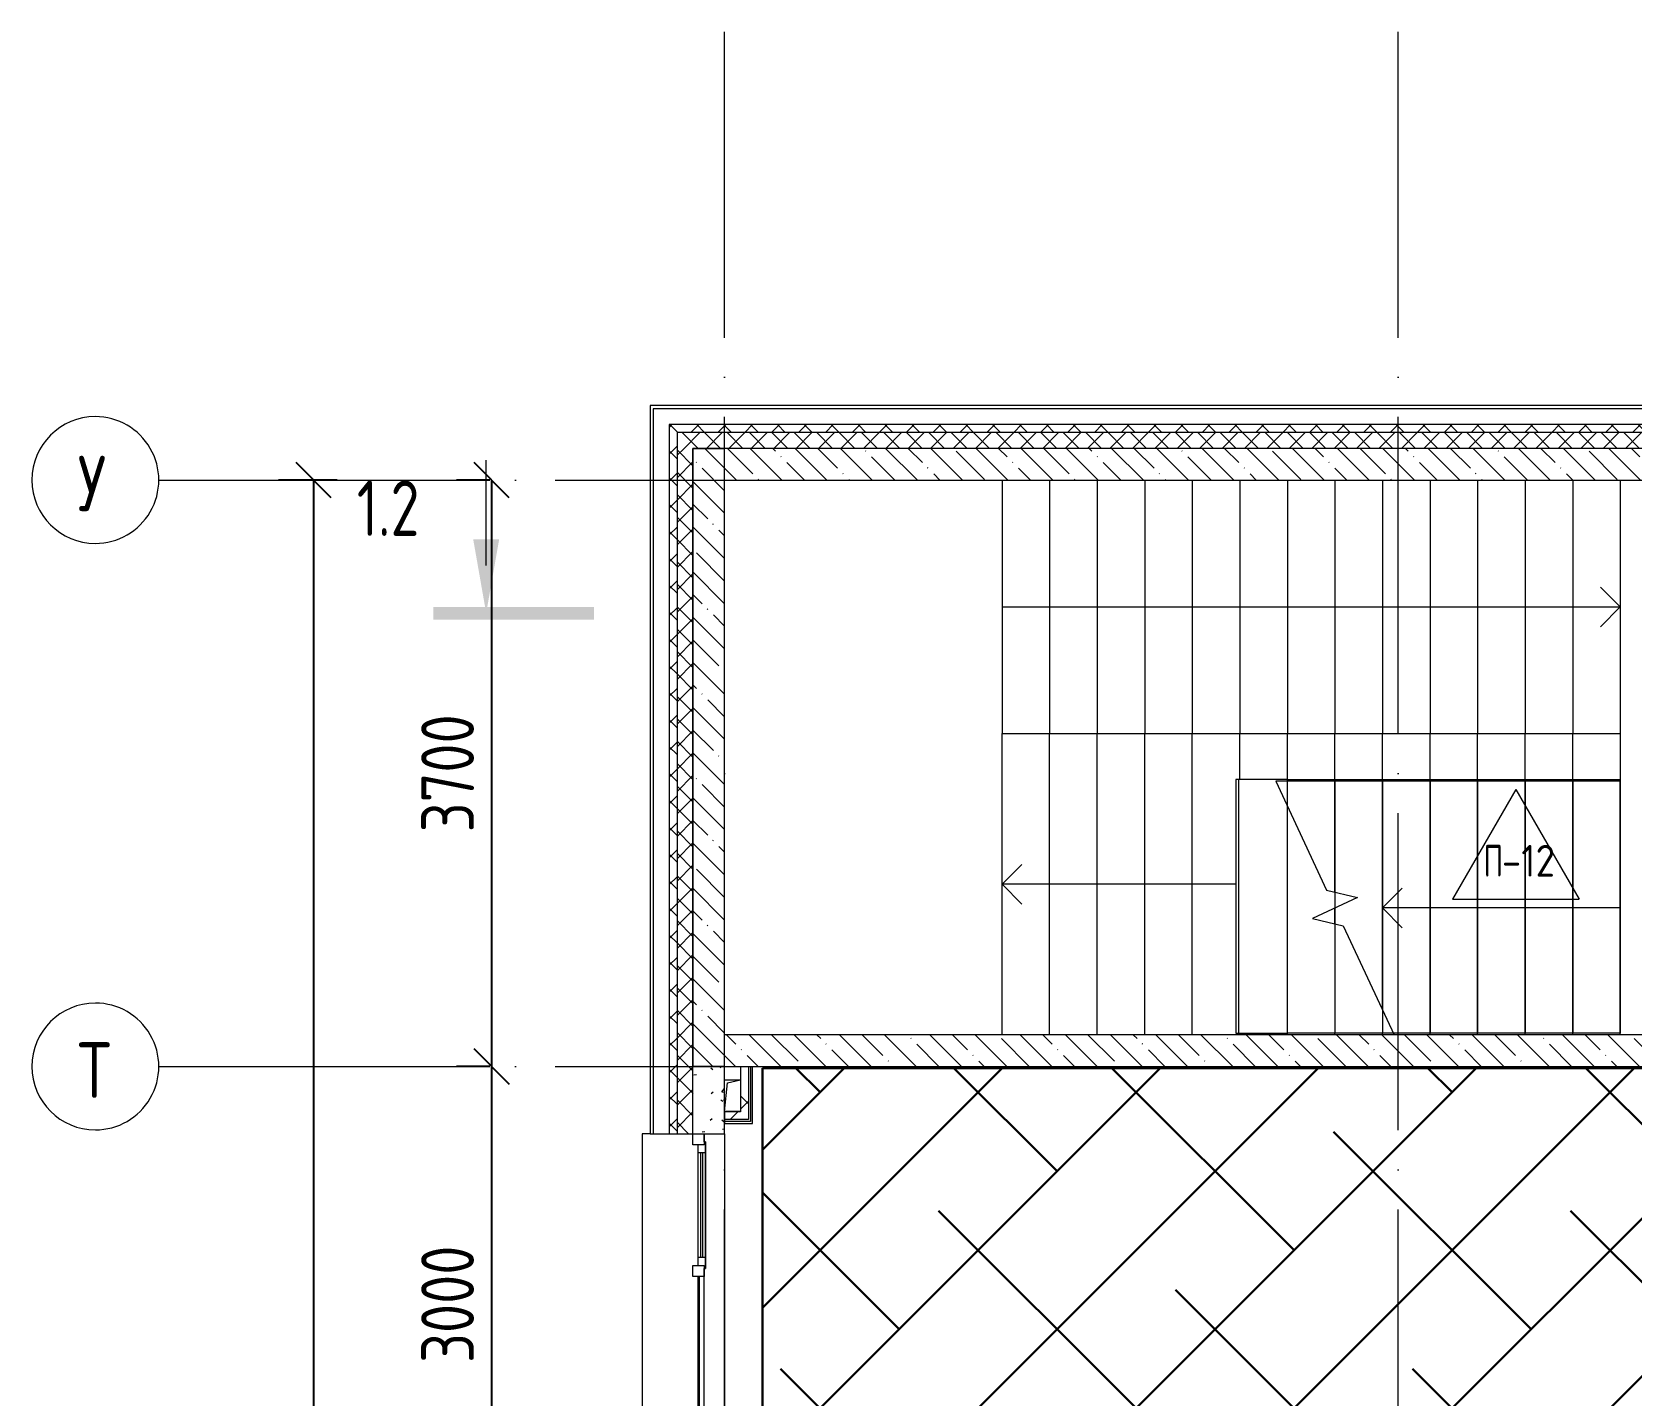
# Model space of a CAD drawing. Header units: millimetres. Extents: x -68946 to 690821, y -552984 to 293768.
# Drawn here: x -4971 to 5123, y -69692 to -61093 of the extents above; entities that cross this region are included whole.
import ezdxf

# ---------------------------------------------------------------- set-up
doc = ezdxf.new("R2010")
doc.units = ezdxf.units.MM
doc.linetypes.add('ADSK_Линия сетки', pattern=[2500, 2000, -250, 0, -250])
doc.linetypes.add('ADSK_Скрыто', pattern=[600, 300, -300])
doc.layers.get('Defpoints').update_dxf_attribs({"color": 250})
for name, color, linetype, lineweight in [('1.1) Стяжка 5 вып.', 30, 'Continuous', 30), ('1.3) Звуко-изол           5 вып.', 90, 'Continuous', 30), ('A-____-____-DIMS', 250, 'Continuous', 9), ('A-DETL-GENF-OTLN', 250, 'Continuous', 5), ('A-FLOR-____-OTLN', 250, 'Continuous', 9), ('A-GLAZ-____-MCUT', 250, 'Continuous', 9), ('A-GLAZ-____-OTLN', 250, 'Continuous', 5), ('A-ROOF-___-IDEN', 250, 'Continuous', 9), ('A-ROOF-____-MCUT', 250, 'Continuous', 9), ('A-ROOF-____-OTLN', 250, 'Continuous', 5), ('A-ROOF-FNSH-MCUT', 250, 'Continuous', 9), ('A-WALL-____-MCUT', 250, 'Continuous', 13), ('A-WALL-____-PATT', 250, 'Continuous', 13), ('A-WALL-FNSH-MCUT', 250, 'Continuous', 13), ('G-____-____-SYMB', 250, 'ADSK_Скрыто', 9), ('I-WALL-____-OTLN', 250, 'Continuous', 9), ('S-GRID-____-IDEN', 250, 'Continuous', 9), ('S-GRID-____-OTLN', 250, 'Continuous', 9), ('S-STRS-____-MBND', 250, 'Continuous', 5), ('S-STRS-____-OTLN', 250, 'Continuous', 5)]:
    doc.layers.add(name, color=color, linetype=linetype, lineweight=lineweight)
doc.styles.add('GOST Common', font='', dxfattribs={"width": 0.9, "height": 350})
doc.styles.add('GOST Common_2', font='', dxfattribs={"width": 0.8, "height": 350})
doc.styles.add('ISOCPEUR_1', font='isocpeur.ttf', dxfattribs={"width": 0.9, "height": 250})
doc.styles.get("Standard").update_dxf_attribs({"font": 'ГОСТ тип А.ttf'})
doc.styles.get('GOST Common').set_extended_font_data('GOST Common')
doc.styles.get('GOST Common_2').set_extended_font_data('GOST Common')
doc.dimstyles.new('А3', dxfattribs={"dimtxt": 333, "dimasz": 222, "dimexe": 222, "dimexo": 111, "dimgap": 111, "dimtad": 1, "dimtoh": 1, "dimdec": 0, "dimrnd": 0.0015, "dimzin": 0, "dimdsep": 46, "dimtxsty": 'Standard', "dimblk": 'OBLIQUE', "dimcen": 0, "dimclrd": 7, "dimclre": 7, "dimclrt": 7, "dimadec": 0, "dimazin": 0, "dimtfac": 1, "dimtdec": 0, "dimtofl": 0, "dimtmove": 0, "dimatfit": 3, "dimfxl": 1, "dimtolj": 1, "dimtzin": 0, "dimarcsym": 0})
pattern_1 = [(135, (-601.29, -122294.79), (-84.85281, -84.85281), []), (225, (-601.29, -122294.79), (84.85281, -84.85281), [])]
pattern_2 = [(45, (-601.29, -122294.79), (-70.71068, 70.71068), []), (135, (-601.29, -122294.79), (-70.71068, -70.71068), [])]
pattern_3 = [(135, (-601.3, -122294.79), (-142.5612, -142.5612), []), (135, (-458.73, -122294.79), (-142.5612, -142.5612), [252.016, -50.403, 3.353, -47.05])]
pattern_4 = [(45, (-601.3, -122294.79), (-141.42136, 141.42136), []), (135, (-601.3, -122294.79), (-141.42136, -141.42136), [])]

# ---------------------------------------------------------------- blocks, each defined once
blk = doc.blocks.new('Окно_СКБ_2Ст1 - Окно_СКБ_2Ст_2400_ОК16-29018854-АР1_Маркировочный план 2 этажа С1')
at = {"layer": 'A-GLAZ-____-MCUT'}
for p, q in [((-1200, -195), (-1200, -125)), ((-1200, -125), (-1130, -125)), ((-1130, -195), (-1200, -195)), ((-1130, -125), (-1130, -195)), ((300, -195), (300, -125)), ((300, -125), (370, -125)), ((370, -195), (300, -195)), ((370, -195), (350, -195)), ((350, -195), (350, -205)), ((370, -125), (370, -195)), ((1130, -155), (370, -155)), ((370, -155), (370, -195)), ((420, -205), (420, -155)), ((1080, -205), (1080, -155)), ((1130, -195), (1130, -125)), ((1130, -125), (1200, -125)), ((1130, -195), (1130, -155)), ((1200, -195), (1130, -195)), ((1150, -195), (1130, -195)), ((1150, -205), (1150, -195)), ((1200, -125), (1200, -195)), ((350, -205), (1150, -205)), ((1150, -205), (350, -205))]:
    blk.add_line(p, q, dxfattribs=at)
at = {"layer": 'A-GLAZ-____-MCUT', "lineweight": 5}
for p, q in [((300, -155), (-1130, -155)), ((300, -165), (-1130, -165)), ((420, -175), (1080, -175)), ((1080, -185), (420, -185))]:
    blk.add_line(p, q, dxfattribs=at)
at = {"layer": 'A-GLAZ-____-OTLN'}
for p, q in [((-1200, -195), (350, -195)), ((1150, -195), (1200, -195))]:
    blk.add_line(p, q, dxfattribs=at)
blk = doc.blocks.new('WNW_Отлив1 - Отлив_металлический 2-28599108-АР1_Маркировочный план 2 этажа С1')
at = {"layer": 'A-GLAZ-____-OTLN'}
for p, q in [((1200, 320), (-1200, 320)), ((-1200, 320), (-1200, 270)), ((1200, 270), (1200, 320))]:
    blk.add_line(p, q, dxfattribs=at)
blk = doc.blocks.new('_Wn_-As_OpeningMEP_floor__Rectangular - _Wn_-As_OpeningMEP_floor__Rectangular-V47-АР1_Маркировочный план 2 этажа С1')
at = {"layer": 'A-DETL-GENF-OTLN'}
for p, q in [((-50, -50), (-32, 132)), ((-32, 132), (50, 150))]:
    blk.add_line(p, q, dxfattribs=at)
blk = doc.blocks.new('Ось сетки - Круг_Ø8 мм-39983606-АР1_Маркировочный план 2 этажа С1')
at = {"layer": 'S-GRID-____-IDEN'}
for start, end in [(360, 180), (180, 360)]:
    blk.add_arc((0, 0), 4, start, end, dxfattribs=at)
blk = doc.blocks.new('_Oblique')
at = {"color": 0, "linetype": 'ByBlock', "lineweight": -2}
blk.add_line((-0.5, -0.5), (0.5, 0.5), dxfattribs=at)
blk = doc.blocks.new('*D2830')
at = {"layer": 'A-____-____-DIMS', "color": 7, "lineweight": -2, "transparency": 16777216}
for p, q in [((-2082, -63920), (-2293, -63920)), ((-2071, -63920), (-2071, -67620)), ((-2082, -67620), (-2293, -67620))]:
    blk.add_line(p, q, dxfattribs=at)
at = {"layer": 'Defpoints', "color": 0, "lineweight": 30, "transparency": 16777216}
for p in [(-1971, -63920), (-2071, -67620), (-1971, -67620)]:
    blk.add_point(p, dxfattribs=at)
at = {"layer": 'A-____-____-DIMS', "color": 7, "lineweight": -2, "transparency": 16777216, "xscale": 222, "yscale": 222, "zscale": 222}
for p, rotation in [((-2071, -63920), 90), ((-2071, -67620), 270)]:
    blk.add_blockref('_Oblique', p, dxfattribs=dict(at, rotation=rotation))
at = {"layer": 'A-____-____-DIMS', "color": 7, "transparency": 16777216, "insert": (-2349, -65770), "char_height": 333, "width": 2.48, "attachment_point": 5, "rotation": 90}
blk.add_mtext('\\A1;3700', dxfattribs=at)
blk = doc.blocks.new('*D2831')
at = {"layer": 'A-____-____-DIMS', "color": 7, "lineweight": -2, "transparency": 16777216}
for p, q in [((-2082, -67620), (-2293, -67620)), ((-2071, -67620), (-2071, -70620)), ((-2082, -70620), (-2293, -70620))]:
    blk.add_line(p, q, dxfattribs=at)
at = {"layer": 'Defpoints', "color": 0, "lineweight": 30, "transparency": 16777216}
for p in [(-1971, -67620), (-2071, -70620), (-1971, -70620)]:
    blk.add_point(p, dxfattribs=at)
at = {"layer": 'A-____-____-DIMS', "color": 7, "lineweight": -2, "transparency": 16777216, "xscale": 222, "yscale": 222, "zscale": 222}
for p, rotation in [((-2071, -67620), 90), ((-2071, -70620), 270)]:
    blk.add_blockref('_Oblique', p, dxfattribs=dict(at, rotation=rotation))
at = {"layer": 'A-____-____-DIMS', "color": 7, "transparency": 16777216, "insert": (-2349, -69120), "char_height": 333, "width": 2.48, "attachment_point": 5, "rotation": 90}
blk.add_mtext('\\A1;3000', dxfattribs=at)
blk = doc.blocks.new('*D2835')
at = {"layer": 'A-____-____-DIMS', "color": 7, "lineweight": -2, "transparency": 16777216}
for p, q in [((-3045, -63920), (-3416, -63920)), ((-3194, -63920), (-3194, -71203)), ((-3194, -78770), (-3194, -72490)), ((-3045, -78770), (-3416, -78770))]:
    blk.add_line(p, q, dxfattribs=at)
at = {"layer": 'Defpoints', "color": 0, "lineweight": 30, "transparency": 16777216}
for p in [(-2934, -63920), (-3194, -78770), (-2934, -78770)]:
    blk.add_point(p, dxfattribs=at)
at = {"layer": 'A-____-____-DIMS', "color": 7, "lineweight": -2, "transparency": 16777216, "xscale": 222, "yscale": 222, "zscale": 222}
for p, rotation in [((-3194, -63920), 90), ((-3194, -78770), 270)]:
    blk.add_blockref('_Oblique', p, dxfattribs=dict(at, rotation=rotation))
at = {"layer": 'A-____-____-DIMS', "color": 7, "transparency": 16777216, "insert": (-3416, -72379), "char_height": 333, "width": 3, "attachment_point": 1, "rotation": 90, "line_spacing_factor": 1.022761}
blk.add_mtext('\\A1;14850', dxfattribs=at)
blk = doc.blocks.new('Разрез - Номер вида сзади_3_5 мм-32550532-АР1_Маркировочный план 2 этажа С1')
at = {"layer": 'G-____-____-SYMB', "linetype": 'Continuous'}
for points in [[(9.8, 0.4), (9.8, -0.39), (-0.33, -0.39), (-0.33, 0.4)], [(2.18, -4.67), (3, 0), (3.82, -4.67)]]:
    blk.add_hatch(color=256, dxfattribs=at).paths.add_polyline_path(points)
at = {"layer": 'G-____-____-SYMB', "linetype": 'Continuous', "lineweight": 20}
blk.add_line((3, -3), (3, -9.66), dxfattribs=at)
blk = doc.blocks.new('ADSK_Марка_отделка-ступеней - Типоразмер_ADSK_Марка-39154903-АР1_Маркировочный план 2 этажа С1')
at = {"layer": 'A-ROOF-___-IDEN'}
for p, q in [((0, 6.22), (-4, -0.71)), ((0, 6.22), (4, -0.71)), ((-4, -0.71), (4, -0.71))]:
    blk.add_line(p, q, dxfattribs=at)

msp = doc.modelspace()

# ---------------------------------------------------------------- hatches: boundary and pattern name
at = {"layer": '1.1) Стяжка 5 вып.', "lineweight": 30, "true_color": 0xf26722}
h = msp.add_hatch(dxfattribs=at)
h.set_pattern_fill('ANSI32', color=30, scale=222)
h.paths.add_polyline_path([(68448.7078, -67629.7872), (49458.6859, -67629.7872), (49458.6859, -67829.7878), (49038.7078, -67829.7878), (49038.7078, -67629.7872), (45158.7078, -67629.7872), (45158.7078, -67829.7878), (44738.7078, -67829.7878), (44738.7078, -67629.7872), (40658.7078, -67629.7872), (40658.7078, -67829.7878), (40238.7078, -67829.7878), (40238.7078, -67629.7872), (35758.6859, -67629.7872), (35758.6859, -67829.7878), (35336.9036, -67829.7878), (35336.9036, -67629.7872), (32053.7078, -67629.7872), (-363.3141, -67629.7872), (-363.3141, -70919.7878), (68448.7078, -70919.7878)])
at = {"layer": '1.3) Звуко-изол           5 вып.', "lineweight": 30}
h = msp.add_hatch(dxfattribs=at)
h.set_pattern_fill('ANSI38', color=256, scale=222)
h.paths.add_polyline_path([(68448.7078, -67629.7872), (49458.6859, -67629.7872), (49458.6859, -67829.7878), (49038.7078, -67829.7878), (49038.7078, -67629.7872), (45158.7078, -67629.7872), (45158.7078, -67829.7878), (44738.7078, -67829.7878), (44738.7078, -67629.7872), (40658.7078, -67629.7872), (40658.7078, -67829.7878), (40238.7078, -67829.7878), (40238.7078, -67629.7872), (35758.6859, -67629.7872), (35758.6859, -67829.7878), (35336.9036, -67829.7878), (35336.9036, -67629.7872), (32053.7078, -67629.7872), (-363.3141, -67629.7872), (-363.3141, -70919.7878), (68448.7078, -70919.7878)])
at = {"layer": 'A-WALL-____-PATT', "lineweight": 15, "true_color": 0x000000}
h = msp.add_hatch(dxfattribs=at)
h.set_pattern_fill('FP_16', color=18, style=0, pattern_type=2)
h.set_pattern_definition(pattern_1)
h.paths.add_polyline_path([(68658.7078, -63619.7883), (68658.7078, -63569.7883), (62418.9373, -63569.7883), (62418.9373, -63619.7883), (67832.2751, -63619.7883)])
h.paths.add_polyline_path([(60985.6868, -63619.7883), (61218.9373, -63619.7883), (61218.9373, -63569.7883), (60568.7078, -63569.7883), (60568.7078, -63619.7883)])
h.paths.add_polyline_path([(59668.7078, -63619.7883), (59668.7078, -63569.7883), (52248.9368, -63569.7883), (52248.9368, -63619.7883), (58703.4907, -63619.7883)])
h.paths.add_polyline_path([(49448.9368, -63619.7883), (49448.9368, -63569.7883), (47948.9368, -63569.7883), (47948.9368, -63619.7883), (48433.6081, -63619.7883)])
h.paths.add_polyline_path([(42048.9368, -63619.7883), (42698.9368, -63619.7883), (42698.9368, -63569.7883), (42048.9368, -63569.7883)])
h.paths.add_polyline_path([(45010.314, -63619.7883), (45148.9368, -63619.7883), (45148.9368, -63569.7883), (43598.9368, -63569.7883), (43598.9368, -63619.7883), (43869.2159, -63619.7883)])
h.paths.add_polyline_path([(39248.9368, -63619.7883), (40798.9368, -63619.7883), (40798.9368, -63569.7883), (39248.9368, -63569.7883)])
h.paths.add_polyline_path([(34898.9368, -63619.7883), (36448.9368, -63619.7883), (36448.9368, -63569.7883), (34898.9368, -63569.7883)])
h.paths.add_polyline_path([(32098.9368, -63619.7883), (32098.9368, -63569.7883), (30548.9368, -63569.7883), (30548.9368, -63619.7883), (31317.1372, -63619.7883)])
h.paths.add_polyline_path([(29034.9411, -63619.7883), (29648.9368, -63619.7883), (29648.9368, -63569.7883), (28998.7078, -63569.7883), (28998.7078, -63619.7883)])
h.paths.add_polyline_path([(27748.7078, -63619.7883), (27748.7078, -63569.7883), (23293.7078, -63569.7883), (23293.7078, -63619.7883), (26752.745, -63619.7883)])
h.paths.add_polyline_path([(21617.8037, -63619.7883), (22043.7078, -63619.7883), (22043.7078, -63569.7883), (21303.6859, -63569.7883), (21303.6859, -63619.7883)])
h.paths.add_polyline_path([(20403.6859, -63619.7883), (20403.6859, -63569.7883), (12148.6859, -63569.7883), (12148.6859, -63619.7883), (19906.1566, -63619.7883)])
h.paths.add_polyline_path([(9348.6859, -63619.7883), (9348.6859, -63569.7883), (8148.6859, -63569.7883), (8148.6859, -63619.7883), (8495.1761, -63619.7883)])
h.paths.add_polyline_path([(6948.6859, -63619.7883), (6948.6859, -63569.7883), (-951.3141, -63569.7883), (-951.3141, -63619.7883), (6212.9799, -63619.7883)])
h = msp.add_hatch(dxfattribs=at)
h.set_pattern_fill('FP_16', color=18, style=0, pattern_type=2)
h.set_pattern_definition(pattern_1)
h.paths.add_polyline_path([(-901.3141, -79069.7878), (-901.3141, -70444.7883), (-951.3141, -70444.7883), (-951.3141, -79069.7878)])
h.paths.add_polyline_path([(-901.3141, -68044.7883), (-901.3141, -63619.7883), (-951.3141, -63619.7883), (-951.3141, -68044.7883)])
h = msp.add_hatch(dxfattribs=at)
h.set_pattern_fill('FP_17', color=18, style=0, pattern_type=2)
h.set_pattern_definition(pattern_2)
h.paths.add_polyline_path([(68448.7078, -63719.7883), (68658.7078, -63719.7883), (68658.7078, -63619.7883), (62418.9373, -63619.7883), (62418.9373, -63719.7872), (67832.2751, -63719.7883)])
h.paths.add_polyline_path([(60985.6868, -63719.7883), (61218.9373, -63719.7883), (61218.9373, -63619.7883), (60568.7078, -63619.7883), (60568.7078, -63719.7883)])
h.paths.add_polyline_path([(59668.7078, -63719.7883), (59668.7078, -63619.7883), (52248.9368, -63619.7883), (52248.9368, -63719.7883), (58703.4907, -63719.7883)])
h.paths.add_polyline_path([(49448.7078, -63719.7883), (49448.9368, -63719.7872), (49448.7078, -63619.7883), (47948.9368, -63619.7883), (47948.9368, -63719.7883), (49048.7125, -63719.7872)])
h.paths.add_polyline_path([(44748.7078, -63719.7883), (44748.7125, -63719.7872), (45148.9368, -63719.7872), (45148.9368, -63619.7883), (43598.9368, -63619.7883), (43598.9368, -63719.7883), (43869.2159, -63719.7883)])
h.paths.add_polyline_path([(42698.9368, -63719.7883), (42698.9368, -63619.7883), (42048.9368, -63619.7883), (42048.9368, -63719.7883)])
h.paths.add_polyline_path([(40648.7078, -63719.7883), (40798.9368, -63719.7872), (40798.9368, -63619.7883), (39248.9368, -63619.7883), (39248.9368, -63719.7883), (40445.9217, -63719.7872)])
h.paths.add_polyline_path([(35748.7078, -63719.7883), (36448.9368, -63719.7872), (36448.9368, -63619.7883), (34898.9368, -63619.7883), (34898.9368, -63719.7883), (35748.6979, -63719.7872)])
h.paths.add_polyline_path([(30548.9368, -63719.7883), (32098.9368, -63719.7883), (32098.9368, -63619.7883), (30548.9368, -63619.7883)])
h.paths.add_polyline_path([(29034.9411, -63719.7883), (29648.9368, -63719.7883), (29648.9368, -63619.7883), (28998.7078, -63619.7883), (28998.7078, -63719.7883)])
h.paths.add_polyline_path([(27748.7078, -63719.7883), (27748.7078, -63619.7883), (23293.7078, -63619.7883), (23293.7078, -63719.7883), (26752.745, -63719.7883)])
h.paths.add_polyline_path([(22043.7078, -63719.7883), (22043.7078, -63619.7883), (21303.6859, -63619.7883), (21303.6859, -63719.7883), (21617.8037, -63719.7883)])
h.paths.add_polyline_path([(20403.6859, -63719.7883), (20403.6859, -63619.7883), (12148.6859, -63619.7883), (12148.6859, -63719.7883), (19906.1566, -63719.7883)])
h.paths.add_polyline_path([(9348.6859, -63719.7883), (9348.6859, -63619.7883), (8148.6859, -63619.7883), (8148.6859, -63719.7883), (8498.7078, -63719.7883)])
h.paths.add_polyline_path([(6948.6859, -63719.7883), (6948.6859, -63619.7883), (-901.3141, -63619.7883), (-901.3141, -63719.7883), (6212.9799, -63719.7883)])
h = msp.add_hatch(dxfattribs=at)
h.set_pattern_fill('FP_17', color=18, style=0, pattern_type=2)
h.set_pattern_definition(pattern_2)
h.paths.add_polyline_path([(-901.3141, -78969.7878), (-801.3141, -78969.7878), (-801.3141, -70444.7883), (-901.3141, -70444.7883), (-901.3141, -78814.4683)])
h.paths.add_polyline_path([(-801.3141, -68044.7883), (-801.3141, -63719.7883), (-901.3141, -63719.7883), (-901.3141, -68044.7883)])
h = msp.add_hatch(dxfattribs=at)
h.set_pattern_fill('FP_23', color=18, style=0, pattern_type=2)
h.set_pattern_definition(pattern_3)
h.paths.add_polyline_path([(-801.2533, -67419.7878), (-601.2533, -67419.7878), (-601.2533, -63719.7878), (-801.2533, -63719.7878), (-801.2533, -67271.1243)])
h = msp.add_hatch(dxfattribs=at)
h.set_pattern_fill('FP_23', color=18, style=0, pattern_type=2)
h.set_pattern_definition(pattern_3)
h.paths.add_polyline_path([(8148.6859, -63919.7883), (8298.7078, -63919.7883), (8298.7078, -63719.7883), (8148.6859, -63719.7883)])
h.paths.add_polyline_path([(6948.6859, -63919.7883), (6948.6859, -63719.7883), (-601.2533, -63719.7883), (-601.2533, -63919.7883), (6212.9799, -63919.7883)])
h = msp.add_hatch(dxfattribs=at)
h.set_pattern_fill('FP_23', color=18, style=0, pattern_type=2)
h.set_pattern_definition(pattern_3)
h.paths.add_polyline_path([(8128.7078, -67619.7878), (8298.7078, -67619.7878), (8298.7078, -67419.7878), (8098.7078, -67419.7878), (8098.7078, -67619.7878)])
h.paths.add_polyline_path([(6458.7078, -67619.7878), (6458.7078, -67419.7878), (-801.2533, -67419.7878), (-801.2533, -67619.7878), (6428.7078, -67619.7878)])
h = msp.add_hatch(dxfattribs=at)
h.set_pattern_fill('FP_24', color=18, style=0, pattern_type=2)
h.set_pattern_definition([(50, (-601.3, -122294.8), (364.368, -31.8783), [38.1, -419.1]), (355, (-601.3, -122294.8), (-70.4859, 382.1133), [30.48, -335.28]), (100.451, (-570.93, -122297.45), (293.885, 350.2334), [32.38, -356.18]), (46.184, (-601.3, -122193.2), (542.1585, -84.086), [57.15, -628.65]), (96.636, (-556.1, -122200.2), (474.805, 494.8554), [48.57, -534.27]), (351.184, (-601.3, -122193.2), (474.81, 494.85), [45.72, -502.92]), (21, (-550.5, -122218.6), (303.2285, -204.5305), [38.1, -419.1]), (326, (-550.5, -122218.6), (123.604, 368.376), [30.48, -335.28]), (71.451, (-525.22, -122235.63), (426.8341, 163.8427), [32.38, -356.18]), (37.5, (-601.29, -122294.79), (6.17665, 169.11015), [16.764, -314.452, 16.764, -323.596, -336.55]), (37.5, (-601.29, -122294.79), (6.17665, 169.11015), [-671.576, 16.764, -319.786]), (7.5, (-601.3, -122294.79), (133.6389, 200.3615), [16.764, -177.292, 16.764, -306.832, -128.27]), (7.5, (-601.3, -122294.79), (133.6389, 200.3615), [-517.652, 16.764, -111.506]), (327.5, (-714.58, -122294.79), (271.18182, -11.45836), [16.764, -110.236, 16.764, -379.476, -525.78]), (327.5, (-714.58, -122294.79), (271.18182, -11.45836), [-523.24, 16.764, -509.016]), (317.5, (-765.38, -122294.8), (296.2585, 50.8528), [16.764, -148.336, 16.764, -246.38, -373.38]), (317.5, (-765.38, -122294.8), (296.2585, 50.8528), [-428.244, 16.764, -356.616])])
h.paths.add_polyline_path([(-801.3141, -71119.7878), (-601.3141, -71118.9056), (-601.3141, -70444.7883), (-801.3141, -70444.7883)])
h.paths.add_polyline_path([(-601.3141, -68044.7883), (-601.3141, -67619.7883), (-801.3141, -67619.7883), (-801.3141, -68044.7883), (-633.6084, -68044.7883)])
h = msp.add_hatch(dxfattribs=at)
h.set_pattern_fill('FP_25', color=18, style=0, pattern_type=2)
h.set_pattern_definition(pattern_4)
h.paths.add_polyline_path([(-451.2922, -67905.0613), (-451.2922, -67619.7878), (-501.2922, -67619.7878), (-501.2922, -67905.0613)])
h = msp.add_hatch(dxfattribs=at)
h.set_pattern_fill('FP_25', color=18, style=0, pattern_type=2)
h.set_pattern_definition(pattern_4)
h.paths.add_polyline_path([(-601.3141, -67955.0613), (-451.2922, -67955.0613), (-451.2922, -67905.0613), (-601.3141, -67905.0613)])

# ---------------------------------------------------------------- linework, layer by layer
at = {"layer": '1.1) Стяжка 5 вып.', "lineweight": 30}
msp.add_lwpolyline([(-363.3141, -67629.7872), (68448.7078, -67629.7872), (68448.7078, -70919.7878), (-363.3141, -70919.7878)], close=True, dxfattribs=at)
at = {"layer": 'A-FLOR-____-OTLN', "color": 18, "lineweight": 5, "true_color": 0x000000}
for p, q in [((5048.6575, -63919.7883), (5048.6575, -65809.7878)), ((-601.2922, -67704.7889), (-501.2922, -67704.7889)), ((-501.2922, -67904.7889), (-601.2922, -67904.7889))]:
    msp.add_line(p, q, dxfattribs=at)
at = {"layer": 'A-ROOF-____-MCUT', "color": 18, "lineweight": 13, "true_color": 0x000000}
for p, q in [((2639.6575, -65809.7878), (2623.6575, -65809.7878)), ((2623.6575, -65809.7878), (2623.6575, -67409.7878)), ((2639.6575, -65809.7878), (2639.6575, -67409.7878)), ((2623.6575, -67409.7878), (2639.6575, -67409.7878))]:
    msp.add_line(p, q, dxfattribs=at)
at = {"layer": 'A-ROOF-____-OTLN', "color": 18, "true_color": 0x000000}
for p, q in [((2948.6575, -65809.7878), (5048.6575, -65809.7878)), ((3248.6575, -65809.7878), (3248.6575, -67409.7878)), ((3548.6575, -65809.7878), (3548.6575, -67409.7878)), ((3848.6575, -65809.7878), (3848.6575, -67409.7878)), ((4148.6575, -65809.7878), (4148.6575, -67409.7878)), ((4448.6575, -65809.7878), (4448.6575, -67409.7878)), ((4748.6575, -65809.7878), (4748.6575, -67409.7878)), ((5048.6575, -65809.7878), (5048.6575, -67409.7878)), ((3848.6575, -67409.7878), (2948.6575, -67409.7878)), ((4148.6575, -67409.7878), (3848.7354, -67409.7878)), ((4448.6575, -67409.7878), (4148.7354, -67409.7878)), ((4748.6575, -67409.7878), (4448.7354, -67409.7878)), ((5048.6575, -67409.7878), (4748.7354, -67409.7878))]:
    msp.add_line(p, q, dxfattribs=at)
at = {"layer": 'A-ROOF-FNSH-MCUT', "color": 18, "lineweight": 5, "true_color": 0x000000}
for p, q in [((2948.6575, -65809.7878), (2639.6575, -65809.7878)), ((2948.6575, -67409.7878), (2948.6575, -65809.7878)), ((2639.6575, -67409.7878), (2948.6575, -67409.7878))]:
    msp.add_line(p, q, dxfattribs=at)
at = {"layer": 'A-WALL-____-MCUT', "color": 18, "lineweight": 15, "true_color": 0x000000}
for p, q in [((-1051.3141, -63469.7883), (-1051.3141, -68044.7883)), ((6948.6859, -63469.7883), (-1051.3141, -63469.7883)), ((-951.3141, -63569.7883), (-951.3141, -68044.7883)), ((6948.6859, -63569.7883), (-951.3141, -63569.7883)), ((-901.3141, -63619.7883), (-901.3141, -68044.7883)), ((6948.6859, -63619.7883), (-901.3141, -63619.7883)), ((-801.3141, -67619.7883), (-801.3141, -63719.7883)), ((-801.3141, -63719.7883), (-601.2533, -63719.7883)), ((-601.2533, -63719.7878), (-801.2533, -63719.7878)), ((-801.2533, -63719.7878), (-801.2533, -67619.7878)), ((-601.2533, -67419.7878), (-601.2533, -63719.7878)), ((6948.6859, -63719.7883), (-601.2533, -63719.7883)), ((-601.2533, -63919.7883), (6948.6859, -63919.7883)), ((6428.7078, -67419.7878), (-601.2533, -67419.7878)), ((-801.3141, -68044.7883), (-801.3141, -67619.7883)), ((-601.3141, -67619.7883), (-801.3141, -67619.7883)), ((-801.2533, -67619.7878), (6428.7078, -67619.7878)), ((-601.3141, -68044.7883), (-601.3141, -67619.7883)), ((-501.2922, -67619.7878), (-501.2922, -67905.0613)), ((-451.2922, -67619.7878), (-451.2922, -67955.0613)), ((-438.7922, -67619.7878), (-438.7922, -67967.5613)), ((-501.2922, -67905.0613), (-601.3141, -67905.0613)), ((-601.3141, -67905.0613), (-601.3141, -67955.0613)), ((-451.2922, -67955.0613), (-601.3141, -67955.0613)), ((-438.7922, -67967.5613), (-601.3141, -67967.5613)), ((-951.3141, -68044.7883), (-801.3141, -68044.7883)), ((-801.3141, -68044.7883), (-601.3141, -68044.7883))]:
    msp.add_line(p, q, dxfattribs=at)
at = {"layer": 'A-WALL-FNSH-MCUT', "lineweight": 15}
for p, q in [((-1071.3141, -63449.7883), (-1071.3141, -68044.7883)), ((6948.6859, -63449.7883), (-1071.3141, -63449.7883)), ((-426.2922, -67980.0613), (-426.2922, -67619.7878)), ((-601.3141, -67955.0613), (-601.3141, -67980.0613)), ((-601.3141, -67980.0613), (-426.2922, -67980.0613)), ((-1071.3141, -68044.7883), (-951.3141, -68044.7883))]:
    msp.add_line(p, q, dxfattribs=at)
at = {"layer": 'I-WALL-____-OTLN', "color": 18, "lineweight": 15, "true_color": 0x000000}
msp.add_line((-601.3141, -68044.7883), (-601.3141, -70444.7883), dxfattribs=at)
at = {"layer": 'S-GRID-____-OTLN', "color": 18, "linetype": 'ADSK_Линия сетки', "true_color": 0x000000}
for p, q in [((-601.2922, -83022.3092), (-601.2922, -61092.7832)), ((3648.7078, -83022.3092), (3648.7078, -61092.7832)), ((-4170.8434, -63919.7878), (72672.5335, -63919.7878)), ((-4170.8434, -67619.7878), (72672.5335, -67619.7878))]:
    msp.add_line(p, q, dxfattribs=at)
at = {"layer": 'S-STRS-____-MBND', "color": 18, "true_color": 0x000000}
for p, q in [((2875.6893, -65819.7878), (3195.9081, -66506.4993)), ((3195.9081, -66506.4993), (3390.346, -66553.7537)), ((3390.346, -66553.7537), (3107.1248, -66685.8219)), ((3107.1248, -66685.8219), (3301.5627, -66733.0762)), ((3301.5627, -66733.0762), (3621.7815, -67419.7878))]:
    msp.add_line(p, q, dxfattribs=at)
at = {"layer": 'S-STRS-____-OTLN', "color": 18, "true_color": 0x000000}
for p, q in [((1148.6575, -63919.7883), (1148.6575, -65519.7878)), ((1148.6575, -63919.7883), (1148.6575, -65519.7878)), ((1448.6575, -63919.7883), (1448.6575, -65519.7878)), ((1448.6575, -63919.7883), (1448.6575, -65519.7878)), ((1748.6575, -63919.7883), (1748.6575, -65519.7878)), ((1748.6575, -63919.7883), (1748.6575, -65519.7878)), ((2048.6575, -63919.7883), (2048.6575, -65519.7878)), ((2048.6575, -63919.7883), (2048.6575, -65519.7878)), ((2348.6575, -63919.7883), (2348.6575, -65519.7878)), ((2348.6575, -63919.7883), (2348.6575, -65519.7878)), ((2648.6575, -63919.7883), (2648.6575, -65519.7878)), ((2648.6575, -63919.7883), (2648.6575, -65519.7878)), ((2948.6575, -63919.7883), (2948.6575, -65519.7878)), ((2948.6575, -63919.7883), (2948.6575, -65519.7878)), ((3248.6575, -63919.7883), (3248.6575, -65519.7878)), ((3248.6575, -63919.7883), (3248.6575, -65519.7878)), ((3548.6575, -63919.7883), (3548.6575, -65519.7878)), ((3548.6575, -63919.7883), (3548.6575, -65519.7878)), ((3848.6575, -63919.7883), (3848.6575, -65519.7878)), ((3848.6575, -63919.7883), (3848.6575, -65519.7878)), ((4148.6575, -63919.7883), (4148.6575, -65519.7878)), ((4148.6575, -63919.7883), (4148.6575, -65519.7878)), ((4448.6575, -63919.7883), (4448.6575, -65519.7878)), ((4448.6575, -63919.7883), (4448.6575, -65519.7878)), ((4748.6575, -63919.7883), (4748.6575, -65519.7878)), ((4748.6575, -63919.7883), (4748.6575, -65519.7878)), ((5048.6575, -63919.7883), (5048.6575, -65519.7878)), ((1148.6575, -67419.7878), (1148.6575, -65519.7878)), ((1148.6575, -65519.7878), (1448.6575, -65519.7878)), ((1148.6575, -67419.7878), (1148.6575, -65519.7878)), ((1448.6575, -65519.7878), (1748.6575, -65519.7878)), ((1448.6575, -67419.7878), (1448.6575, -65519.7878)), ((1448.6575, -67419.7878), (1448.6575, -65519.7878)), ((1748.6575, -65519.7878), (2048.6575, -65519.7878)), ((1748.6575, -67419.7878), (1748.6575, -65519.7878)), ((1748.6575, -67419.7878), (1748.6575, -65519.7878)), ((2048.6575, -65519.7878), (2348.6575, -65519.7878)), ((2048.6575, -67419.7878), (2048.6575, -65519.7878)), ((2048.6575, -67419.7878), (2048.6575, -65519.7878)), ((2348.6575, -65519.7878), (2648.6575, -65519.7878)), ((2348.6575, -67419.7878), (2348.6575, -65519.7878)), ((2348.6575, -67419.7878), (2348.6575, -65519.7878)), ((2648.6575, -65519.7878), (2948.6575, -65519.7878)), ((2648.6575, -65809.7878), (2648.6575, -65519.7878)), ((2648.6575, -65809.7878), (2648.6575, -65519.7878)), ((2948.6575, -65519.7878), (3248.6575, -65519.7878)), ((2948.6575, -65809.7878), (2948.6575, -65519.7878)), ((2948.6575, -65809.7878), (2948.6575, -65519.7878)), ((3248.6575, -65519.7878), (3548.6575, -65519.7878)), ((3248.6575, -65809.7878), (3248.6575, -65519.7878)), ((3248.6575, -65809.7878), (3248.6575, -65519.7878)), ((3548.6575, -65519.7878), (3848.6575, -65519.7878)), ((3548.6575, -65809.7878), (3548.6575, -65519.7878)), ((3548.6575, -65809.7878), (3548.6575, -65519.7878)), ((3848.6575, -65519.7878), (4148.6575, -65519.7878)), ((3848.6575, -65809.7878), (3848.6575, -65519.7878)), ((3848.6575, -65809.7878), (3848.6575, -65519.7878)), ((4148.6575, -65519.7878), (4448.6575, -65519.7878)), ((4148.6575, -65809.7878), (4148.6575, -65519.7878)), ((4148.6575, -65809.7878), (4148.6575, -65519.7878)), ((4448.6575, -65519.7878), (4748.6575, -65519.7878)), ((4448.6575, -65809.7878), (4448.6575, -65519.7878)), ((4448.6575, -65809.7878), (4448.6575, -65519.7878)), ((4748.6575, -65519.7878), (5048.6575, -65519.7878)), ((4748.6575, -65809.7878), (4748.6575, -65519.7878)), ((4748.6575, -65809.7878), (4748.6575, -65519.7878)), ((2948.7354, -65819.7878), (2875.6893, -65819.7878)), ((3248.7354, -65819.7878), (2948.7354, -65819.7878)), ((2948.7354, -65976.4357), (2948.7354, -65819.7878)), ((2948.7354, -65976.4357), (2948.7354, -65819.7878)), ((3548.7354, -65819.7878), (3248.7354, -65819.7878)), ((3248.7354, -66519.3379), (3248.7354, -65819.7878)), ((3248.7354, -66519.3379), (3248.7354, -65819.7878)), ((3848.7354, -65819.7878), (3548.7354, -65819.7878)), ((3548.7354, -67263.1398), (3548.7354, -65819.7878)), ((3548.7354, -67263.1398), (3548.7354, -65819.7878)), ((4148.7354, -65819.7878), (3848.7354, -65819.7878)), ((3848.7354, -67419.7878), (3848.7354, -65819.7878)), ((3848.7354, -67419.7878), (3848.7354, -65819.7878)), ((4448.7354, -65819.7878), (4148.7354, -65819.7878)), ((4148.7354, -67419.7878), (4148.7354, -65819.7878)), ((4148.7354, -67419.7878), (4148.7354, -65819.7878)), ((4748.7354, -65819.7878), (4448.7354, -65819.7878)), ((4448.7354, -67419.7878), (4448.7354, -65819.7878)), ((4448.7354, -67419.7878), (4448.7354, -65819.7878)), ((5048.7354, -65819.7878), (4748.7354, -65819.7878)), ((4748.7354, -67419.7878), (4748.7354, -65819.7878)), ((4748.7354, -67419.7878), (4748.7354, -65819.7878)), ((5048.7354, -67419.7878), (5048.7354, -65819.7878)), ((5048.7354, -67419.7878), (5048.7354, -65819.7878)), ((3248.7354, -66720.2376), (3248.7354, -66619.7878)), ((3248.7354, -66720.2376), (3248.7354, -66619.7878)), ((2648.6575, -67419.7878), (2648.6575, -67409.7878)), ((2648.6575, -67419.7878), (2648.6575, -67409.7878)), ((2948.6575, -67419.7878), (2948.6575, -67409.7878)), ((2948.6575, -67419.7878), (2948.6575, -67409.7878)), ((3248.6575, -67419.7878), (3248.6575, -67409.7878)), ((3248.6575, -67419.7878), (3248.6575, -67409.7878)), ((3548.6575, -67419.7878), (3548.6575, -67409.7878)), ((3548.6575, -67419.7878), (3548.6575, -67409.7878))]:
    msp.add_line(p, q, dxfattribs=at)
at = {"layer": 'S-STRS-____-OTLN', "color": 18, "lineweight": 9, "true_color": 0x000000}
for p, q in [((5048.6575, -64719.7878), (4923.6575, -64594.7878)), ((1148.6575, -64719.7878), (1448.6575, -64719.7878)), ((1448.6575, -64719.7878), (1748.6575, -64719.7878)), ((1748.6575, -64719.7878), (2048.6575, -64719.7878)), ((2048.6575, -64719.7878), (2348.6575, -64719.7878)), ((2348.6575, -64719.7878), (2648.6575, -64719.7878)), ((2648.6575, -64719.7878), (2948.6575, -64719.7878)), ((2948.6575, -64719.7878), (3248.6575, -64719.7878)), ((3248.6575, -64719.7878), (3548.6575, -64719.7878)), ((3548.6575, -64719.7878), (3848.6575, -64719.7878)), ((3848.6575, -64719.7878), (4148.6575, -64719.7878)), ((4148.6575, -64719.7878), (4448.6575, -64719.7878)), ((4448.6575, -64719.7878), (4748.6575, -64719.7878)), ((4748.6575, -64719.7878), (5048.6575, -64719.7878)), ((5048.6575, -64719.7878), (4923.6575, -64844.7878)), ((1148.6575, -66469.7878), (1273.6575, -66344.7878)), ((1448.6575, -66469.7878), (1148.6575, -66469.7878)), ((1148.6575, -66469.7878), (1273.6575, -66594.7878)), ((1748.6575, -66469.7878), (1448.6575, -66469.7878)), ((2048.6575, -66469.7878), (1748.6575, -66469.7878)), ((2348.6575, -66469.7878), (2048.6575, -66469.7878)), ((2623.6575, -66469.7878), (2348.6575, -66469.7878)), ((3548.7354, -66619.7878), (3673.7354, -66494.7878)), ((3848.7354, -66619.7878), (3548.7354, -66619.7878)), ((3548.7354, -66619.7878), (3673.7354, -66744.7878)), ((4148.7354, -66619.7878), (3848.7354, -66619.7878)), ((4448.7354, -66619.7878), (4148.7354, -66619.7878)), ((4748.7354, -66619.7878), (4448.7354, -66619.7878)), ((5048.7354, -66619.7878), (4748.7354, -66619.7878))]:
    msp.add_line(p, q, dxfattribs=at)

# ---------------------------------------------------------------- block references
at = {"layer": 'A-GLAZ-____-OTLN', "color": 18, "true_color": 0x000000}
msp.add_blockref('_Wn_-As_OpeningMEP_floor__Rectangular - _Wn_-As_OpeningMEP_floor__Rectangular-V47-АР1_Маркировочный план 2 этажа С1', (-551.2922, -67854.7889), dxfattribs=at)
at = {"layer": 'A-GLAZ-____-OTLN', "color": 18, "true_color": 0x000000, "rotation": 89.99999999999991}
for name, p in [('WNW_Отлив1 - Отлив_металлический 2-28599108-АР1_Маркировочный план 2 этажа С1', (-801.3141, -69244.7883)), ('Окно_СКБ_2Ст1 - Окно_СКБ_2Ст_2400_ОК16-29018854-АР1_Маркировочный план 2 этажа С1', (-926.3141, -69244.7883))]:
    msp.add_blockref(name, p, dxfattribs=at)
at = {"layer": 'A-ROOF-___-IDEN', "color": 18, "true_color": 0x000000, "xscale": 99.99999999999993, "yscale": 99.99999999999993, "zscale": 99.99999999999993}
msp.add_blockref('ADSK_Марка_отделка-ступеней - Типоразмер_ADSK_Марка-39154903-АР1_Маркировочный план 2 этажа С1', (4390.3302, -66493.1198), dxfattribs=at)
at = {"layer": 'G-____-____-SYMB', "linetype": 'Continuous', "lineweight": 40, "extrusion": (0, 0, -1), "xscale": 99.99999999999993, "yscale": 99.99999999999993, "zscale": 99.99999999999993, "rotation": 180}
msp.add_blockref('Разрез - Номер вида сзади_3_5 мм-32550532-АР1_Маркировочный план 2 этажа С1', (2405.5531, -64759.7878), dxfattribs=at)
at = {"layer": 'S-GRID-____-IDEN', "color": 18, "true_color": 0x000000, "xscale": 99.99999999999993, "yscale": 99.99999999999993, "zscale": 99.99999999999993, "rotation": 269.9999999999995}
for p in [(-4570.8434, -63919.7878), (-4570.8434, -67619.7878)]:
    msp.add_blockref('Ось сетки - Круг_Ø8 мм-39983606-АР1_Маркировочный план 2 этажа С1', p, dxfattribs=at)

# ---------------------------------------------------------------- texts
at = {"layer": 'A-ROOF-___-IDEN', "color": 18, "true_color": 0x000000, "char_height": 200, "attachment_point": 1, "style": 'ISOCPEUR_1'}
for s, insert, width in [('\\fISOCPEUR|b0|i0|c204|p34|;\\W.7;П', (4186.1494, -66222.0323), 140.295312), ('-12', (4301.9046, -66222.0323), 331.096937)]:
    msp.add_mtext(s, dxfattribs=dict(at, insert=insert, width=width))
at = {"layer": 'G-____-____-SYMB', "linetype": 'Continuous', "insert": (-2921.5896, -63922.2811), "char_height": 350, "width": 513.08, "attachment_point": 1, "style": 'GOST Common_2'}
msp.add_mtext('1.2', dxfattribs=at)
at = {"layer": 'S-GRID-____-IDEN', "color": 18, "true_color": 0x000000, "char_height": 350, "width": 310.253062, "attachment_point": 1, "style": 'GOST Common'}
for s, insert in [('\\fGOST Common|b0|i0|c204|p34|;\\W.9;У', (-4684.1663, -63767.2008)), ('\\fGOST Common|b0|i0|c204|p34|;\\W.9;Т', (-4684.1663, -67467.2008))]:
    msp.add_mtext(s, dxfattribs=dict(at, insert=insert))

# ---------------------------------------------------------------- dimensions: what is measured, and where the dimension line sits
at = {"layer": 'A-____-____-DIMS', "color": 18, "true_color": 0x000000}
dim = msp.add_linear_dim(base=(-3194.4861, -78769.7878), p1=(-2934.4408, -63919.7878), p2=(-2934.4408, -78769.7878), angle=90, dimstyle='А3', dxfattribs=at)
dim.commit()
dim.dimension.update_dxf_attribs({"geometry": '*D2835', "text_midpoint": (-3194.4861, -71846.4567), "dimtype": 160, "text_rotation": 90})
for base, p1, p2, picture, middle in [((-2071.1103, -67619.7878), (-1971.1254, -63919.7878), (-1971.1254, -67619.7878), '*D2830', (-2348.6103, -65769.7878)), ((-2071.1103, -70619.7878), (-1971.1254, -67619.7878), (-1971.1254, -70619.7878), '*D2831', (-2348.6103, -69119.7878))]:
    dim = msp.add_linear_dim(base=base, p1=p1, p2=p2, angle=90, dimstyle='А3', dxfattribs=at)
    dim.commit()
    dim.dimension.update_dxf_attribs({"geometry": picture, "text_midpoint": middle})

doc.saveas('drawing.dxf')
